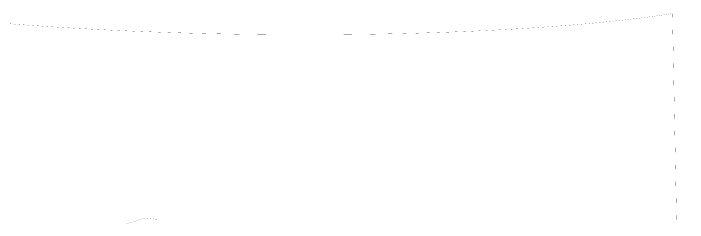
# Model space of a CAD drawing. Extents: x -14.6 to 30.8, y -26 to 29.
# Drawn here: x 8.09 to 30.81, y 10.52 to 17.56 of the extents above; entities that cross this region are included whole.
import ezdxf

# ---------------------------------------------------------------- set-up
doc = ezdxf.new("R2010")
doc.units = 0
doc.header["$LTSCALE"] = 0.000394
doc.layers.add('CW_2002', color=7, linetype='CONTINUOUS')

msp = doc.modelspace()

# ---------------------------------------------------------------- linework, layer by layer
at = {"layer": 'CW_2002', "color": 1, "linetype": 'CONTINUOUS', "const_width": 0.003}
for points in [[(30.810094, -7.996752), (30.304134, 17.554724), (30.064502, 17.518208), (29.817334, 17.482538), (29.562794, 17.447724), (29.301046, 17.413776), (29.032253, 17.380704), (28.756581, 17.348516), (28.474192, 17.317223), (28.18525, 17.286834), (27.88992, 17.25736), (27.588366, 17.228809), (27.280751, 17.201192), (26.96724, 17.174517), (26.647996, 17.148795), (26.323183, 17.124036), (25.992966, 17.100249), (25.657508, 17.077443), (25.316973, 17.055629), (24.971525, 17.034816), (24.621328, 17.015013), (24.266546, 16.996231), (23.907343, 16.978479), (23.543883, 16.961766), (23.17633, 16.946103), (22.804847, 16.931499), (22.429599, 16.917963), (22.05075, 16.905506), (21.668464, 16.894137), (21.282904, 16.883865), (20.894235, 16.874701), (20.50262, 16.866654), (20.108224, 16.859733), (19.711209, 16.853949), (19.311742, 16.849311), (18.909984, 16.845829), (18.506101, 16.843511), (18.100256, 16.842369), (17.692613, 16.842411), (17.283336, 16.843648), (16.872589, 16.846089), (16.460535, 16.849743), (16.04734, 16.854621), (15.633167, 16.860731), (15.218179, 16.868085), (14.802541, 16.87669), (14.386417, 16.886558), (13.969971, 16.897697), (13.553366, 16.910117), (13.136766, 16.923828), (12.720336, 16.93884), (12.304239, 16.955163), (11.88864, 16.972805), (11.473702, 16.991777), (11.059589, 17.012088), (10.646466, 17.033748), (10.234495, 17.056766), (9.823842, 17.081153), (9.41467, 17.106918), (9.007142, 17.13407), (8.601424, 17.16262), (8.197679, 17.192577), (7.79607, 17.22395)], [(11.881146, 10.473622), (12.543531, 10.677433), (12.97663, 10.62648), (13.282346, 10.320764)]]:
    msp.add_lwpolyline(points, dxfattribs=at)

doc.saveas('drawing.dxf')
